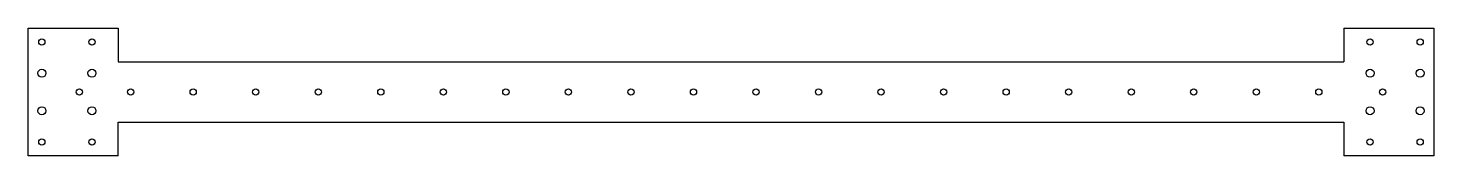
# Model space of a CAD drawing. Extents: x -16 to 546, y -26 to 26.
import ezdxf

# ---------------------------------------------------------------- set-up
doc = ezdxf.new("R2010")
doc.units = 0
doc.layers.get('0').update_dxf_attribs({"linetype": 'continuous'})

# ---------------------------------------------------------------- blocks, each defined once
blk = doc.blocks.new('LINEARPATTERN')
at = {"color": 0}
for p, q in [((-15.5, -25.5), (-15.5, 25.5)), ((-15.5, 25.5), (20.5, 25.5)), ((20.5, 25.5), (20.5, 12)), ((510.5, 25.5), (510.5, 12)), ((510.5, 25.5), (546.5, 25.5)), ((546.5, 25.5), (546.5, -25.5)), ((20.5, 12), (510.5, 12)), ((20.5, -25.5), (20.5, -12)), ((20.5, -12), (510.5, -12)), ((510.5, -12), (510.5, -25.5)), ((20.5, -25.5), (-15.5, -25.5)), ((546.5, -25.5), (510.5, -25.5))]:
    blk.add_line(p, q, dxfattribs=at)
for centre, radius in [((-10, 20), 1.25), ((10, 20), 1.25), ((521, 20), 1.25), ((541, 20), 1.25), ((-10, 7.5), 1.6), ((10, 7.5), 1.6), ((521, 7.5), 1.6), ((541, 7.5), 1.6), ((5, 0), 1.25), ((25.5, 0), 1.25), ((50.5, 0), 1.25), ((75.5, 0), 1.25), ((100.5, 0), 1.25), ((125.5, 0), 1.25), ((150.5, 0), 1.25), ((175.5, 0), 1.25), ((200.5, 0), 1.25), ((225.5, 0), 1.25), ((250.5, 0), 1.25), ((275.5, 0), 1.25), ((300.5, 0), 1.25), ((325.5, 0), 1.25), ((350.5, 0), 1.25), ((375.5, 0), 1.25), ((400.5, 0), 1.25), ((425.5, 0), 1.25), ((450.5, 0), 1.25), ((475.5, 0), 1.25), ((500.5, 0), 1.25), ((526, 0), 1.25), ((-10, -7.5), 1.6), ((10, -7.5), 1.6), ((521, -7.5), 1.6), ((541, -7.5), 1.6), ((-10, -20), 1.25), ((10, -20), 1.25), ((521, -20), 1.25), ((541, -20), 1.25)]:
    blk.add_circle(centre, radius, dxfattribs=at)

msp = doc.modelspace()

# ---------------------------------------------------------------- block references
at = {"color": 0}
msp.add_blockref('LINEARPATTERN', (0, 0), dxfattribs=at)

doc.saveas('drawing.dxf')
